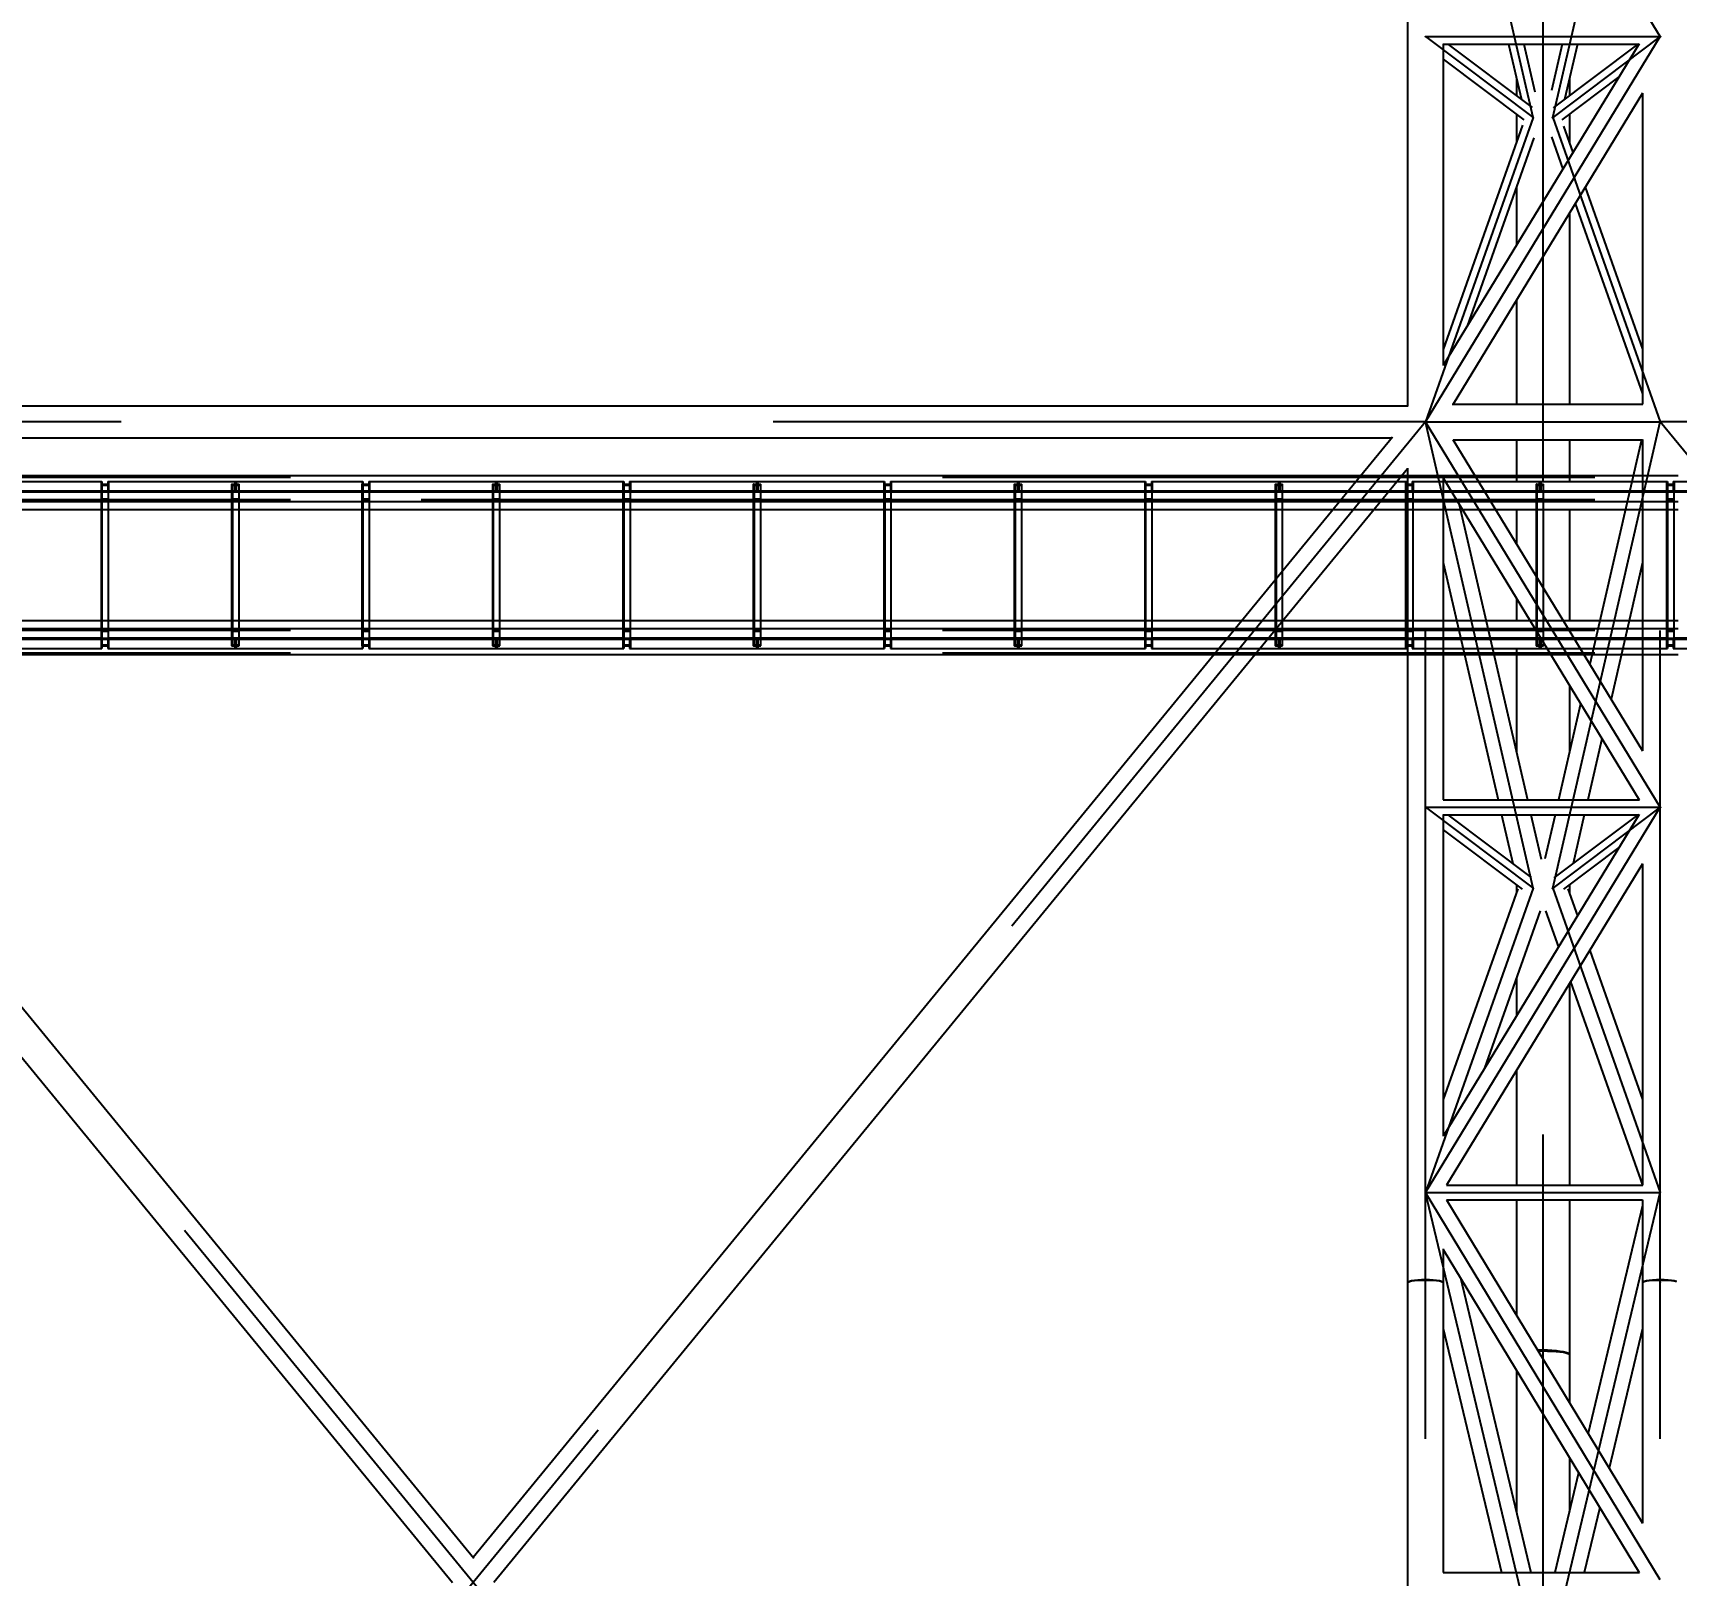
# Model space of a CAD drawing. Header units: millimetres. Extents: x 150209.93 to 150215.05, y 136675.65 to 136679.93.
# Drawn here: x 150212.7159 to 150212.9678, y 136678.958 to 136679.1946 of the extents above; entities that cross this region are included whole.
import ezdxf

# ---------------------------------------------------------------- set-up
doc = ezdxf.new("R2010")
doc.units = ezdxf.units.MM
doc.header["$LTSCALE"] = 0.25
for name, pattern in [('CENTER', [50.8, 31.75, -6.35, 6.35, -6.35]), ('XKITLINE00', [0]), ('XKITLINE02', [4, 2, -2]), ('XKITLINE03', [6, 3, -1, 1, -1])]:
    doc.linetypes.add(name, pattern=pattern)
doc.styles.add('ROMANS', font='romans.shx')
doc.dimstyles.new('MD300', dxfattribs={"dimtxt": 2.5, "dimasz": 2.5, "dimexe": 1, "dimexo": 1, "dimgap": 0.5, "dimtad": 1, "dimdec": 1, "dimlfac": 50, "dimrnd": 0.5, "dimdsep": 46, "dimtxsty": 'ROMANS', "dimcen": 1, "dimclrd": 146, "dimclre": 146, "dimclrt": 30, "dimadec": 1, "dimazin": 2, "dimtfac": 1, "dimtdec": 1, "dimtmove": 0, "dimatfit": 1, "dimfxl": 1, "dimtolj": 1, "dimtzin": 0, "dimlwd": -1, "dimlwe": -1, "dimarcsym": 0})

# ---------------------------------------------------------------- blocks, each defined once
blk = doc.blocks.new('çatıı')
at = {"color": 8, "linetype": 'CENTER'}
for p, q in [((20087.5, 17753.3), (20005, 18110.4)), ((20185, 17815.4), (20005, 18110.4)), ((20102.5, 17753.3), (20185, 18110.4)), ((20005, 16860.1), (20005, 18041.9)), ((20185, 16860.1), (20185, 18041.9)), ((20095, 17973.6), (20095, 16804.9)), ((20005, 17815.4), (20087.5, 17753.3)), ((20005, 17520), (20185, 17815.4)), ((20005, 17815.4), (20185, 17815.4)), ((20185, 17815.4), (20102.5, 17753.3)), ((20087.5, 17753.3), (20005, 17520)), ((20102.5, 17753.3), (20185, 17520)), ((20005, 17520), (18545, 15740.3)), ((20005, 15740.3), (18545, 17520)), ((20005, 17520), (18545, 17520)), ((20087.5, 17162.4), (20005, 17520)), ((20185, 17224.5), (20005, 17520)), ((20005, 17520), (20185, 17520)), ((20102.5, 17162.4), (20185, 17520)), ((21645, 15740.3), (20185, 17520)), ((21645, 17520), (20185, 17520)), ((20005, 17224.5), (20087.5, 17162.4)), ((20005, 16929.1), (20185, 17224.5)), ((20005, 17224.5), (20185, 17224.5)), ((20185, 17224.5), (20102.5, 17162.4)), ((20087.5, 17162.4), (20005, 16929.1)), ((20102.5, 17162.4), (20185, 16929.1)), ((20087.5, 16583.8), (20005, 16929.1)), ((20185, 16632.2), (20005, 16929.1)), ((20005, 16929.1), (20185, 16929.1)), ((20102.5, 16583.8), (20185, 16929.1)), ((20005, 15740.3), (20005, 16860.1)), ((20185, 15740.3), (20185, 16860.1)), ((20095, 16804.9), (20095, 15913.5))]:
    blk.add_line(p, q, dxfattribs=at)
at = {"color": 8, "linetype": 'XKITLINE00'}
for p, q in [((19991.3, 18041.9), (19991.3, 17532.2)), ((20018.6, 17809.9), (20018.6, 17563.3)), ((20168.8, 17809.9), (20018.6, 17563.3)), ((20018.6, 17809.7), (20168.7, 17809.7)), ((20022, 17809.7), (20086.8, 17761)), ((20068.7, 17809.7), (20078.5, 17767.3)), ((20080.3, 17809.7), (20088.7, 17773.2)), ((20109.7, 17809.7), (20101.5, 17774.2)), ((20103, 17760.8), (20168, 17809.7)), ((20121.4, 17809.7), (20111.6, 17767.3)), ((20018.6, 17798), (20080.5, 17751.5)), ((20074.7, 17783.6), (20074.7, 17770.1)), ((20109.7, 17751.6), (20153.4, 17784.5)), ((20115.3, 17783.4), (20115.3, 17770.1)), ((20171.4, 17772.1), (20026.1, 17533.6)), ((20171.3, 17772.1), (20171.3, 17533.6)), ((20074.7, 17755.8), (20074.7, 17734.2)), ((20115.3, 17755.9), (20115.3, 17734.2)), ((20079.4, 17747.5), (20018.6, 17575.6)), ((20088, 17737.9), (20037, 17593.4)), ((20101.7, 17738.6), (20110.4, 17713.9)), ((20110.8, 17746.8), (20118, 17726.5)), ((20074.7, 17700.1), (20074.7, 17655.3)), ((20127.4, 17700), (20171.3, 17575.7)), ((20119.8, 17687.4), (20171.3, 17541.5)), ((20115.3, 17680.1), (20115.3, 17533.6)), ((20074.7, 17613.4), (20074.7, 17533.6)), ((18558.3, 17532.2), (19991.7, 17532.2)), ((20025.5, 17533.6), (20171.6, 17533.6)), ((18570.2, 17508.4), (19275.5, 16648.8)), ((18570.7, 17507.8), (19979.2, 17507.8)), ((19979.7, 17508.4), (19275, 16649.3)), ((20025.9, 17506.6), (20171.4, 17267.9)), ((20026.1, 17506.3), (20171.3, 17506.3)), ((20074.7, 17506.3), (20074.7, 17474.3)), ((20115.3, 17506.3), (20115.3, 17474.3)), ((20170.6, 17506.3), (20130.9, 17334.3)), ((20171.3, 17506.6), (20171.3, 17267.9)), ((18558.6, 17484.1), (19259.2, 16630.1)), ((19991.3, 17484.1), (19290.8, 16630.1)), ((19991.3, 17484.4), (19991.3, 16860.1)), ((20018.6, 17476.7), (20018.6, 17230.2)), ((20018.7, 17476.6), (20168.8, 17230.2)), ((20074.7, 17460.6), (20074.7, 17460.3)), ((20115.3, 17460.6), (20115.3, 17460.3)), ((20030.9, 17456.6), (20083.1, 17230.2)), ((20074.7, 17452.8), (20074.7, 17426.5)), ((20115.3, 17452.8), (20115.3, 17367.8)), ((20018.6, 17412.1), (20060.6, 17230.2)), ((20171.3, 17412.1), (20147.2, 17307.5)), ((20074.7, 17384.6), (20074.7, 17367.8)), ((20074.7, 17360.3), (20074.7, 17360)), ((20115.3, 17360.3), (20115.3, 17360)), ((20074.7, 17346.3), (20074.7, 17266.6)), ((20115.3, 17318), (20115.3, 17266.6)), ((20123.9, 17303.9), (20106.9, 17230.2)), ((20140.2, 17277.1), (20129.4, 17230.2)), ((20018.5, 17230.2), (20169, 17230.2)), ((20018.6, 17219), (20018.6, 16972.4)), ((20018.6, 17218.8), (20168.8, 17218.8)), ((20018.6, 17207.1), (20079.1, 17161.6)), ((20168.8, 17219), (20018.7, 16972.5)), ((20022, 17218.8), (20086.1, 17170.6)), ((20063.2, 17218.8), (20071.9, 17181.3)), ((20085.7, 17218.8), (20093.6, 17184.8)), ((20104.3, 17218.8), (20096.4, 17184.9)), ((20103.6, 17170.4), (20168, 17218.8)), ((20126.7, 17218.8), (20118.1, 17181.3)), ((20111, 17161.7), (20153.4, 17193.6)), ((20171.4, 17181.2), (20021.2, 16934.8)), ((20171.3, 17181.2), (20171.3, 16934.8)), ((20075.8, 17162.1), (20018.6, 17000.5)), ((20074.7, 17164.9), (20074.7, 17159.1)), ((20114.2, 17162.1), (20121.6, 17141.4)), ((20115.3, 17164.9), (20115.3, 17159.1)), ((20093, 17145.1), (20050.3, 17024.4)), ((20097, 17145.1), (20106.9, 17117.2)), ((20130.9, 17114.8), (20171.3, 17000.5)), ((20074.7, 17093.4), (20074.7, 17064.4)), ((20115.3, 17089.2), (20115.3, 16934.8)), ((20116.2, 17090.7), (20171.3, 16934.8)), ((20074.7, 17022.5), (20074.7, 16934.8)), ((20021, 16934.8), (20171.5, 16934.8)), ((20021.1, 16923.5), (20171.3, 16675.7)), ((20021.2, 16923.4), (20171.3, 16923.4)), ((20074.7, 16923.4), (20074.7, 16835.2)), ((20115.3, 16923.4), (20115.3, 16804.9)), ((20171.3, 16919.1), (20129.6, 16744.5)), ((20171.3, 16923.5), (20171.3, 16860.1)), ((20018.6, 16886), (20018.6, 16860.1)), ((20018.6, 16885.5), (20168.8, 16637.9)), ((19991.7, 16860.7), (19991.3, 16860.1)), ((19991.7, 16860.5), (19991.3, 16860.1)), ((19991.3, 16860.1), (19991.3, 15786)), ((19991.7, 16860.7), (19992.7, 16861.2)), ((19991.7, 16860.5), (19992.7, 16860.9)), ((19992.7, 16861.2), (19994.3, 16861.6)), ((19992.7, 16860.9), (19994.3, 16861.3)), ((19993, 16861), (19993.2, 16861.1)), ((19993.2, 16861.1), (19994.8, 16861.6)), ((19994.3, 16861.6), (19996.5, 16862)), ((19994.3, 16861.3), (19996.5, 16861.6)), ((19994.8, 16861.6), (19996.9, 16861.9)), ((19996.5, 16862), (19999.1, 16862.3)), ((19996.5, 16861.6), (19999.1, 16861.8)), ((19996.9, 16861.9), (19999.3, 16862.2)), ((19999.1, 16862.3), (20002, 16862.5)), ((19999.1, 16861.8), (20002, 16861.9)), ((19999.3, 16862.2), (20002.1, 16862.4)), ((20002, 16862.5), (20005, 16862.5)), ((20002, 16861.9), (20005, 16862)), ((20002.1, 16862.4), (20005, 16862.4)), ((20005, 16862.5), (20008, 16862.5)), ((20005, 16862.4), (20007.9, 16862.4)), ((20005, 16862), (20008, 16861.9)), ((20007.9, 16862.4), (20010.7, 16862.2)), ((20008, 16862.5), (20010.9, 16862.3)), ((20008, 16861.9), (20010.9, 16861.8)), ((20010.7, 16862.2), (20013.1, 16861.9)), ((20010.9, 16862.3), (20013.5, 16862)), ((20010.9, 16861.8), (20013.5, 16861.6)), ((20013.1, 16861.9), (20015.2, 16861.6)), ((20013.5, 16862), (20015.7, 16861.6)), ((20013.5, 16861.6), (20015.7, 16861.3)), ((20015.2, 16861.6), (20016.8, 16861.1)), ((20015.7, 16861.6), (20017.3, 16861.2)), ((20015.7, 16861.3), (20017.3, 16860.9)), ((20016.8, 16861.1), (20017, 16861)), ((20017.3, 16861.2), (20018.3, 16860.7)), ((20017.3, 16860.9), (20018.3, 16860.5)), ((20018.3, 16860.7), (20018.6, 16860.1)), ((20018.3, 16860.5), (20018.6, 16860.1)), ((20018.6, 16860.1), (20018.6, 16637.9)), ((20031.9, 16863.7), (20085.8, 16637.9)), ((20171.7, 16860.7), (20171.3, 16860.1)), ((20171.7, 16860.5), (20171.3, 16860.1)), ((20171.3, 16860.1), (20171.3, 16675.7)), ((20171.7, 16860.7), (20172.7, 16861.2)), ((20171.7, 16860.5), (20172.7, 16860.9)), ((20172.7, 16861.2), (20174.3, 16861.6)), ((20172.7, 16860.9), (20174.3, 16861.3)), ((20173, 16861), (20173.2, 16861.1)), ((20173.2, 16861.1), (20174.8, 16861.6)), ((20174.3, 16861.6), (20176.5, 16862)), ((20174.3, 16861.3), (20176.5, 16861.6)), ((20174.8, 16861.6), (20176.9, 16861.9)), ((20176.5, 16862), (20179.1, 16862.3)), ((20176.5, 16861.6), (20179.1, 16861.8)), ((20176.9, 16861.9), (20179.3, 16862.2)), ((20179.1, 16862.3), (20182, 16862.5)), ((20179.1, 16861.8), (20182, 16862)), ((20179.3, 16862.2), (20182.1, 16862.4)), ((20182, 16862.5), (20185, 16862.5)), ((20182, 16862), (20185, 16862)), ((20182.1, 16862.4), (20185, 16862.4)), ((20185, 16862.5), (20188, 16862.5)), ((20185, 16862.4), (20187.9, 16862.4)), ((20185, 16862), (20188, 16862)), ((20187.9, 16862.4), (20190.7, 16862.2)), ((20188, 16862.5), (20190.9, 16862.3)), ((20188, 16862), (20190.9, 16861.8)), ((20190.7, 16862.2), (20193.1, 16861.9)), ((20190.9, 16862.3), (20193.5, 16862)), ((20190.9, 16861.8), (20193.5, 16861.6)), ((20193.1, 16861.9), (20195.2, 16861.6)), ((20193.5, 16862), (20195.7, 16861.6)), ((20193.5, 16861.6), (20195.7, 16861.3)), ((20195.2, 16861.6), (20196.8, 16861.1)), ((20195.7, 16861.6), (20197.3, 16861.2)), ((20195.7, 16861.3), (20197.3, 16860.9)), ((20196.8, 16861.1), (20197, 16861)), ((20018.6, 16824.8), (20063.3, 16637.9)), ((20171.3, 16824.8), (20145.8, 16717.9)), ((20090.9, 16808.4), (20091.5, 16808.4)), ((20091.1, 16808.2), (20091.7, 16808.2)), ((20091.4, 16807.6), (20091.5, 16807.6)), ((20091.5, 16808.4), (20095, 16808.5)), ((20091.5, 16807.6), (20095, 16807.7)), ((20091.7, 16808.2), (20095, 16808.3)), ((20095, 16808.5), (20098.5, 16808.4)), ((20095, 16808.3), (20098.3, 16808.2)), ((20095, 16807.7), (20098.5, 16807.6)), ((20098.3, 16808.2), (20101.5, 16808.1)), ((20098.5, 16808.4), (20101.9, 16808.3)), ((20098.5, 16807.6), (20101.9, 16807.5)), ((20101.5, 16808.1), (20104.6, 16807.8)), ((20101.9, 16808.3), (20105.1, 16808)), ((20101.9, 16807.5), (20105.1, 16807.3)), ((20104.6, 16807.8), (20107.3, 16807.5)), ((20105.1, 16808), (20108, 16807.6)), ((20105.1, 16807.3), (20108, 16807)), ((20107.3, 16807.5), (20109.6, 16807.1)), ((20108, 16807.6), (20110.5, 16807.2)), ((20108, 16807), (20110.5, 16806.7)), ((20109.6, 16807.1), (20111.6, 16806.6)), ((20110.5, 16807.2), (20112.6, 16806.7)), ((20110.5, 16806.7), (20112.6, 16806.3)), ((20111.6, 16806.6), (20112.1, 16806.4)), ((20112.6, 16806.7), (20114.1, 16806.1)), ((20112.6, 16806.3), (20114.1, 16805.8)), ((20114.1, 16806.1), (20115, 16805.5)), ((20114.1, 16805.8), (20115, 16805.4)), ((20115, 16805.5), (20115.3, 16804.9)), ((20115, 16805.4), (20115.3, 16804.9)), ((20115.3, 16804.9), (20115.3, 16768.2)), ((20074.7, 16793), (20074.7, 16684.5)), ((20115.3, 16726.1), (20115.3, 16684.5)), ((20122.4, 16714.3), (20104.1, 16637.9)), ((20138.6, 16687.7), (20126.7, 16637.9)), ((20018.6, 16637.9), (20169, 16637.9))]:
    blk.add_line(p, q, dxfattribs=at)
at = {"color": 116, "linetype": 'XKITLINE02', "true_color": 0x136734}
for p, q in [((17635, 17478.1), (21735, 17478.1)), ((17635, 17477.6), (21735, 17477.6)), ((18892.7, 17474.3), (18990.4, 17474.3)), ((18989.8, 17474.3), (18989.8, 17466.3)), ((18990, 17348.3), (18990, 17472.3)), ((18990, 17472.3), (18995.5, 17472.3)), ((18990, 17472.3), (18995.5, 17472.3)), ((18990, 17460.3), (18990, 17472.3)), ((18990.4, 17474.3), (18990.4, 17467.1)), ((18990.7, 17348.3), (18990.7, 17472.3)), ((18990.7, 17471.2), (18995.5, 17471.6)), ((18994.9, 17474.3), (18994.9, 17467.1)), ((18994.9, 17474.3), (19092.7, 17474.3)), ((18995.5, 17474.3), (18995.5, 17466.3)), ((18995.5, 17348.3), (18995.5, 17472.3)), ((18995.5, 17471.6), (18995.5, 17472.3)), ((19090, 17348.3), (19090, 17472.3)), ((19090, 17472.3), (19095.5, 17472.3)), ((19090, 17472.3), (19095.5, 17472.3)), ((19090, 17460.3), (19090, 17472.3)), ((19090.7, 17348.3), (19090.7, 17472.3)), ((19090.7, 17471.2), (19095.5, 17471.6)), ((19092.2, 17474.3), (19092.2, 17467.1)), ((19092.7, 17474.3), (19190.4, 17474.3)), ((19092.7, 17466.3), (19092.7, 17474.3)), ((19092.7, 17466.3), (19092.7, 17474.3)), ((19093.3, 17474.3), (19093.3, 17467.1)), ((19095.5, 17348.3), (19095.5, 17472.3)), ((19095.5, 17471.6), (19095.5, 17472.3)), ((19189.8, 17474.3), (19189.8, 17466.3)), ((19190, 17348.3), (19190, 17472.3)), ((19190, 17472.3), (19195.5, 17472.3)), ((19190, 17472.3), (19195.5, 17472.3)), ((19190, 17460.3), (19190, 17472.3)), ((19190.4, 17474.3), (19190.4, 17467.1)), ((19190.7, 17348.3), (19190.7, 17472.3)), ((19190.7, 17471.2), (19195.5, 17471.6)), ((19194.9, 17474.3), (19194.9, 17467.1)), ((19194.9, 17474.3), (19292.7, 17474.3)), ((19195.5, 17474.3), (19195.5, 17466.3)), ((19195.5, 17348.3), (19195.5, 17472.3)), ((19195.5, 17471.6), (19195.5, 17472.3)), ((19290, 17472.3), (19295.5, 17472.3)), ((19290, 17460.3), (19290, 17472.3)), ((19290, 17348.3), (19290, 17472.3)), ((19290, 17472.3), (19295.5, 17472.3)), ((19290.7, 17348.3), (19290.7, 17472.3)), ((19290.7, 17471.2), (19295.5, 17471.6)), ((19292.2, 17474.3), (19292.2, 17467.1)), ((19292.7, 17466.3), (19292.7, 17474.3)), ((19292.7, 17474.3), (19390.4, 17474.3)), ((19292.7, 17466.3), (19292.7, 17474.3)), ((19293.3, 17474.3), (19293.3, 17467.1)), ((19295.5, 17471.6), (19295.5, 17472.3)), ((19295.5, 17348.3), (19295.5, 17472.3)), ((19389.8, 17474.3), (19389.8, 17466.3)), ((19390, 17472.3), (19395.5, 17472.3)), ((19390, 17460.3), (19390, 17472.3)), ((19390, 17348.3), (19390, 17472.3)), ((19390, 17472.3), (19395.5, 17472.3)), ((19390.4, 17474.3), (19390.4, 17467.1)), ((19390.7, 17348.3), (19390.7, 17472.3)), ((19390.7, 17471.2), (19395.5, 17471.6)), ((19394.9, 17474.3), (19394.9, 17467.1)), ((19394.9, 17474.3), (19492.7, 17474.3)), ((19395.5, 17474.3), (19395.5, 17466.3)), ((19395.5, 17471.6), (19395.5, 17472.3)), ((19395.5, 17348.3), (19395.5, 17472.3)), ((19490, 17348.3), (19490, 17472.3)), ((19490, 17472.3), (19495.5, 17472.3)), ((19490, 17472.3), (19495.5, 17472.3)), ((19490, 17460.3), (19490, 17472.3)), ((19490.7, 17348.3), (19490.7, 17472.3)), ((19490.7, 17471.2), (19495.5, 17471.6)), ((19492.2, 17474.3), (19492.2, 17467.1)), ((19492.7, 17466.3), (19492.7, 17474.3)), ((19492.7, 17474.3), (19590.4, 17474.3)), ((19492.7, 17466.3), (19492.7, 17474.3)), ((19493.3, 17474.3), (19493.3, 17467.1)), ((19495.5, 17348.3), (19495.5, 17472.3)), ((19495.5, 17471.6), (19495.5, 17472.3)), ((19589.8, 17474.3), (19589.8, 17466.3)), ((19590, 17348.3), (19590, 17472.3)), ((19590, 17472.3), (19595.5, 17472.3)), ((19590, 17472.3), (19595.5, 17472.3)), ((19590, 17460.3), (19590, 17472.3)), ((19590.4, 17474.3), (19590.4, 17467.1)), ((19590.7, 17348.3), (19590.7, 17472.3)), ((19590.7, 17471.2), (19595.5, 17471.6)), ((19594.9, 17474.3), (19594.9, 17467.1)), ((19594.9, 17474.3), (19692.7, 17474.3)), ((19595.5, 17474.3), (19595.5, 17466.3)), ((19595.5, 17348.3), (19595.5, 17472.3)), ((19595.5, 17471.6), (19595.5, 17472.3)), ((19690, 17348.3), (19690, 17472.3)), ((19690, 17472.3), (19695.5, 17472.3)), ((19690, 17472.3), (19695.5, 17472.3)), ((19690, 17460.3), (19690, 17472.3)), ((19690.7, 17348.3), (19690.7, 17472.3)), ((19690.7, 17471.2), (19695.5, 17471.6)), ((19692.2, 17474.3), (19692.2, 17467.1)), ((19692.7, 17466.3), (19692.7, 17474.3)), ((19692.7, 17474.3), (19790.4, 17474.3)), ((19692.7, 17466.3), (19692.7, 17474.3)), ((19693.3, 17474.3), (19693.3, 17467.1)), ((19695.5, 17348.3), (19695.5, 17472.3)), ((19695.5, 17471.6), (19695.5, 17472.3)), ((19789.8, 17474.3), (19789.8, 17466.3)), ((19790, 17348.3), (19790, 17472.3)), ((19790, 17472.3), (19795.5, 17472.3)), ((19790, 17472.3), (19795.5, 17472.3)), ((19790, 17460.3), (19790, 17472.3)), ((19790.4, 17474.3), (19790.4, 17467.1)), ((19790.7, 17348.3), (19790.7, 17472.3)), ((19790.7, 17471.2), (19795.5, 17471.6)), ((19794.9, 17474.3), (19794.9, 17467.1)), ((19794.9, 17474.3), (19892.7, 17474.3)), ((19795.5, 17474.3), (19795.5, 17466.3)), ((19795.5, 17348.3), (19795.5, 17472.3)), ((19795.5, 17471.6), (19795.5, 17472.3)), ((19890, 17348.3), (19890, 17472.3)), ((19890, 17472.3), (19895.5, 17472.3)), ((19890, 17472.3), (19895.5, 17472.3)), ((19890, 17460.3), (19890, 17472.3)), ((19890.7, 17348.3), (19890.7, 17472.3)), ((19890.7, 17471.2), (19895.5, 17471.6)), ((19892.2, 17474.3), (19892.2, 17467.1)), ((19892.7, 17466.3), (19892.7, 17474.3)), ((19892.7, 17474.3), (19955.7, 17474.3)), ((19892.7, 17466.3), (19892.7, 17474.3)), ((19893.3, 17474.3), (19893.3, 17467.1)), ((19895.5, 17348.3), (19895.5, 17472.3)), ((19895.5, 17471.6), (19895.5, 17472.3)), ((19953.7, 17474.3), (19990.4, 17474.3)), ((19955.6, 17479), (19987.1, 17479)), ((19989.8, 17474.3), (19989.8, 17466.3)), ((19990, 17348.3), (19990, 17472.3)), ((19990, 17472.3), (19995.5, 17472.3)), ((19990, 17472.3), (19995.5, 17472.3)), ((19990, 17460.3), (19990, 17472.3)), ((19990.4, 17474.3), (19990.4, 17467.1)), ((19990.7, 17348.3), (19990.7, 17472.3)), ((19990.7, 17471.2), (19995.5, 17471.6)), ((19991.3, 17479), (20042.8, 17479)), ((19994.9, 17474.3), (19994.9, 17467.1)), ((19994.9, 17474.3), (20092.7, 17474.3)), ((19995.5, 17474.3), (19995.5, 17466.3)), ((19995.5, 17348.3), (19995.5, 17472.3)), ((19995.5, 17471.6), (19995.5, 17472.3)), ((20090, 17348.3), (20090, 17472.3)), ((20090, 17472.3), (20095.5, 17472.3)), ((20090, 17472.3), (20095.5, 17472.3)), ((20090, 17460.3), (20090, 17472.3)), ((20090.7, 17348.3), (20090.7, 17472.3)), ((20090.7, 17471.2), (20095.5, 17471.6)), ((20092.2, 17474.3), (20092.2, 17467.1)), ((20092.7, 17466.3), (20092.7, 17474.3)), ((20092.7, 17474.3), (20190.4, 17474.3)), ((20092.7, 17466.3), (20092.7, 17474.3)), ((20093.3, 17474.3), (20093.3, 17467.1)), ((20095.5, 17348.3), (20095.5, 17472.3)), ((20095.5, 17471.6), (20095.5, 17472.3)), ((20164.3, 17479), (20198.6, 17479)), ((20189.8, 17474.3), (20189.8, 17466.3)), ((20190, 17348.3), (20190, 17472.3)), ((20190, 17472.3), (20195.5, 17472.3)), ((20190, 17472.3), (20195.5, 17472.3)), ((20190, 17460.3), (20190, 17472.3)), ((20190.4, 17474.3), (20190.4, 17467.1)), ((20190.7, 17348.3), (20190.7, 17472.3)), ((20190.7, 17471.2), (20195.5, 17471.6)), ((20194.9, 17474.3), (20194.9, 17467.1)), ((20194.9, 17474.3), (20292.7, 17474.3)), ((20195.5, 17474.3), (20195.5, 17466.3)), ((20195.5, 17348.3), (20195.5, 17472.3)), ((20195.5, 17471.6), (20195.5, 17472.3)), ((17635, 17460.4), (21735, 17460.4)), ((17635, 17460.3), (21735, 17460.3)), ((17635, 17459.8), (21735, 17459.8)), ((17635, 17459.4), (21735, 17459.4)), ((17635, 17459), (21695, 17459)), ((18892.7, 17466.3), (18995.6, 17466.3)), ((18893.3, 17467.1), (18995.6, 17467.1)), ((18989.7, 17467.1), (18989.7, 17466.3)), ((18989.7, 17467.1), (19092.2, 17467.1)), ((18989.7, 17466.3), (19092.7, 17466.3)), ((18990, 17460.3), (18995.5, 17460.3)), ((18990.7, 17461.3), (18990.7, 17471.2)), ((18990.7, 17461.3), (18995.5, 17461)), ((18995.5, 17460.3), (18995.5, 17461)), ((18995.6, 17467.1), (18995.6, 17466.3)), ((19086.9, 17467.1), (19086.9, 17466.3)), ((19090, 17466.3), (19092.7, 17466.3)), ((19090, 17460.3), (19095.5, 17460.3)), ((19090.7, 17461.3), (19090.7, 17471.2)), ((19090.7, 17461.3), (19095.5, 17461)), ((19092.7, 17466.3), (19195.6, 17466.3)), ((19093.3, 17467.1), (19195.6, 17467.1)), ((19095.5, 17460.3), (19095.5, 17461)), ((19098.6, 17467.1), (19098.6, 17466.3)), ((19189.7, 17467.1), (19189.7, 17466.3)), ((19189.7, 17467.1), (19292.2, 17467.1)), ((19189.7, 17466.3), (19292.7, 17466.3)), ((19190, 17460.3), (19195.5, 17460.3)), ((19190.7, 17461.3), (19190.7, 17471.2)), ((19190.7, 17461.3), (19195.5, 17461)), ((19195.5, 17460.3), (19195.5, 17461)), ((19195.6, 17467.1), (19195.6, 17466.3)), ((19286.9, 17467.1), (19286.9, 17466.3)), ((19290, 17466.3), (19292.7, 17466.3)), ((19290, 17460.3), (19295.5, 17460.3)), ((19290.7, 17461.3), (19290.7, 17471.2)), ((19290.7, 17461.3), (19295.5, 17461)), ((19292.7, 17466.3), (19395.6, 17466.3)), ((19293.3, 17467.1), (19395.6, 17467.1)), ((19295.5, 17460.3), (19295.5, 17461)), ((19298.6, 17467.1), (19298.6, 17466.3)), ((19389.7, 17467.1), (19389.7, 17466.3)), ((19389.7, 17467.1), (19492.2, 17467.1)), ((19389.7, 17466.3), (19492.7, 17466.3)), ((19390, 17460.3), (19395.5, 17460.3)), ((19390.7, 17461.3), (19390.7, 17471.2)), ((19390.7, 17461.3), (19395.5, 17461)), ((19395.5, 17460.3), (19395.5, 17461)), ((19395.6, 17467.1), (19395.6, 17466.3)), ((19486.9, 17467.1), (19486.9, 17466.3)), ((19490, 17466.3), (19492.7, 17466.3)), ((19490, 17460.3), (19495.5, 17460.3)), ((19490.7, 17461.3), (19490.7, 17471.2)), ((19490.7, 17461.3), (19495.5, 17461)), ((19492.7, 17466.3), (19595.6, 17466.3)), ((19493.3, 17467.1), (19595.6, 17467.1)), ((19495.5, 17460.3), (19495.5, 17461)), ((19498.6, 17467.1), (19498.6, 17466.3)), ((19589.7, 17467.1), (19589.7, 17466.3)), ((19589.7, 17467.1), (19692.2, 17467.1)), ((19589.7, 17466.3), (19692.7, 17466.3)), ((19590, 17460.3), (19595.5, 17460.3)), ((19590.7, 17461.3), (19590.7, 17471.2)), ((19590.7, 17461.3), (19595.5, 17461)), ((19595.5, 17460.3), (19595.5, 17461)), ((19595.6, 17467.1), (19595.6, 17466.3)), ((19686.9, 17467.1), (19686.9, 17466.3)), ((19690, 17466.3), (19692.7, 17466.3)), ((19690, 17460.3), (19695.5, 17460.3)), ((19690.7, 17461.3), (19690.7, 17471.2)), ((19690.7, 17461.3), (19695.5, 17461)), ((19692.7, 17466.3), (19795.6, 17466.3)), ((19693.3, 17467.1), (19795.6, 17467.1)), ((19695.5, 17460.3), (19695.5, 17461)), ((19698.6, 17467.1), (19698.6, 17466.3)), ((19789.7, 17467.1), (19789.7, 17466.3)), ((19789.7, 17467.1), (19892.2, 17467.1)), ((19789.7, 17466.3), (19892.7, 17466.3)), ((19790, 17460.3), (19795.5, 17460.3)), ((19790.7, 17461.3), (19790.7, 17471.2)), ((19790.7, 17461.3), (19795.5, 17461)), ((19795.5, 17460.3), (19795.5, 17461)), ((19795.6, 17467.1), (19795.6, 17466.3)), ((19886.9, 17467.1), (19886.9, 17466.3)), ((19890, 17466.3), (19892.7, 17466.3)), ((19890, 17460.3), (19895.5, 17460.3)), ((19890.7, 17461.3), (19890.7, 17471.2)), ((19890.7, 17461.3), (19895.5, 17461)), ((19892.7, 17466.3), (19995.6, 17466.3)), ((19893.3, 17467.1), (19995.6, 17467.1)), ((19895.5, 17460.3), (19895.5, 17461)), ((19898.6, 17467.1), (19898.6, 17466.3)), ((19939.2, 17459), (19970.7, 17459)), ((19945.2, 17466.3), (19989.8, 17466.3)), ((19989.7, 17467.1), (19989.7, 17466.3)), ((19989.7, 17467.1), (20092.2, 17467.1)), ((19989.7, 17466.3), (20092.7, 17466.3)), ((19990, 17460.3), (19995.5, 17460.3)), ((19990.7, 17461.3), (19990.7, 17471.2)), ((19990.7, 17461.3), (19995.5, 17461)), ((19991.3, 17459), (20054.9, 17459)), ((19995.5, 17460.3), (19995.5, 17461)), ((19995.6, 17467.1), (19995.6, 17466.3)), ((20018.3, 17466.3), (20092.7, 17466.3)), ((20086.9, 17467.1), (20086.9, 17466.3)), ((20090, 17460.3), (20095.5, 17460.3)), ((20090.7, 17461.3), (20090.7, 17471.2)), ((20090.7, 17461.3), (20095.5, 17461)), ((20092.7, 17466.3), (20195.6, 17466.3)), ((20093.3, 17467.1), (20195.6, 17467.1)), ((20095.5, 17460.3), (20095.5, 17461)), ((20098.6, 17467.1), (20098.6, 17466.3)), ((20159.7, 17459), (20198.6, 17459)), ((20161.4, 17466.3), (20189.8, 17466.3)), ((20189.7, 17467.1), (20189.7, 17466.3)), ((20189.7, 17467.1), (20292.2, 17467.1)), ((20189.7, 17466.3), (20292.7, 17466.3)), ((20190, 17460.3), (20195.5, 17460.3)), ((20190.7, 17461.3), (20190.7, 17471.2)), ((20190.7, 17461.3), (20195.5, 17461)), ((20195.5, 17460.3), (20195.5, 17461)), ((20195.6, 17467.1), (20195.6, 17466.3)), ((19934.1, 17452.8), (19965.6, 17452.8)), ((19991.3, 17452.8), (20031.7, 17452.8)), ((20033.2, 17452.8), (20058.7, 17452.8)), ((20158.3, 17452.8), (20198.6, 17452.8)), ((19890, 17348.3), (19890, 17399)), ((19895.5, 17348.3), (19895.5, 17405.7)), ((20090, 17348.3), (20090, 17401.4)), ((20095.5, 17348.3), (20095.5, 17392.4)), ((17635, 17361.1), (21735, 17361.1)), ((17635, 17360.7), (21735, 17360.7)), ((17635, 17360.3), (21735, 17360.3)), ((17635, 17360.2), (21735, 17360.2)), ((18990, 17348.3), (18990, 17367.8)), ((18990, 17360.3), (18995.5, 17360.3)), ((18990, 17348.3), (18990, 17360.3)), ((18990.7, 17359.2), (18995.5, 17359.6)), ((18990.7, 17349.3), (18990.7, 17359.2)), ((18995.5, 17348.3), (18995.5, 17367.8)), ((18995.5, 17359.6), (18995.5, 17360.3)), ((19090, 17348.3), (19090, 17367.8)), ((19090, 17360.3), (19095.5, 17360.3)), ((19090, 17348.3), (19090, 17360.3)), ((19090.7, 17359.2), (19095.5, 17359.6)), ((19090.7, 17349.3), (19090.7, 17359.2)), ((19095.5, 17348.3), (19095.5, 17367.8)), ((19095.5, 17359.6), (19095.5, 17360.3)), ((19190, 17348.3), (19190, 17367.8)), ((19190, 17360.3), (19195.5, 17360.3)), ((19190, 17348.3), (19190, 17360.3)), ((19190.7, 17359.2), (19195.5, 17359.6)), ((19190.7, 17349.3), (19190.7, 17359.2)), ((19195.5, 17348.3), (19195.5, 17367.8)), ((19195.5, 17359.6), (19195.5, 17360.3)), ((19290, 17348.3), (19290, 17367.8)), ((19290, 17360.3), (19295.5, 17360.3)), ((19290, 17348.3), (19290, 17360.3)), ((19290.7, 17359.2), (19295.5, 17359.6)), ((19290.7, 17349.3), (19290.7, 17359.2)), ((19295.5, 17348.3), (19295.5, 17367.8)), ((19295.5, 17359.6), (19295.5, 17360.3)), ((19390, 17348.3), (19390, 17367.8)), ((19390, 17360.3), (19395.5, 17360.3)), ((19390, 17348.3), (19390, 17360.3)), ((19390.7, 17359.2), (19395.5, 17359.6)), ((19390.7, 17349.3), (19390.7, 17359.2)), ((19395.5, 17348.3), (19395.5, 17367.8)), ((19395.5, 17359.6), (19395.5, 17360.3)), ((19490, 17348.3), (19490, 17367.8)), ((19490, 17360.3), (19495.5, 17360.3)), ((19490, 17348.3), (19490, 17360.3)), ((19490.7, 17359.2), (19495.5, 17359.6)), ((19490.7, 17349.3), (19490.7, 17359.2)), ((19495.5, 17348.3), (19495.5, 17367.8)), ((19495.5, 17359.6), (19495.5, 17360.3)), ((19590, 17348.3), (19590, 17367.8)), ((19590, 17360.3), (19595.5, 17360.3)), ((19590, 17348.3), (19590, 17360.3)), ((19590.7, 17359.2), (19595.5, 17359.6)), ((19590.7, 17349.3), (19590.7, 17359.2)), ((19595.5, 17348.3), (19595.5, 17367.8)), ((19595.5, 17359.6), (19595.5, 17360.3)), ((19690, 17348.3), (19690, 17367.8)), ((19690, 17360.3), (19695.5, 17360.3)), ((19690, 17348.3), (19690, 17360.3)), ((19690.7, 17359.2), (19695.5, 17359.6)), ((19690.7, 17349.3), (19690.7, 17359.2)), ((19695.5, 17348.3), (19695.5, 17367.8)), ((19695.5, 17359.6), (19695.5, 17360.3)), ((19790, 17348.3), (19790, 17367.8)), ((19790, 17360.3), (19795.5, 17360.3)), ((19790, 17348.3), (19790, 17360.3)), ((19790.7, 17359.2), (19795.5, 17359.6)), ((19790.7, 17349.3), (19790.7, 17359.2)), ((19795.5, 17348.3), (19795.5, 17367.8)), ((19795.5, 17359.6), (19795.5, 17360.3)), ((19859.3, 17361.6), (19890.8, 17361.6)), ((19864.4, 17367.8), (19895.9, 17367.8)), ((19890, 17360.3), (19895.5, 17360.3)), ((19890, 17348.3), (19890, 17360.3)), ((19890.7, 17359.2), (19895.5, 17359.6)), ((19890.7, 17349.3), (19890.7, 17359.2)), ((19895.5, 17359.6), (19895.5, 17360.3)), ((19990, 17348.3), (19990, 17367.8)), ((19990, 17360.3), (19995.5, 17360.3)), ((19990, 17348.3), (19990, 17360.3)), ((19990.7, 17359.2), (19995.5, 17359.6)), ((19990.7, 17349.3), (19990.7, 17359.2)), ((19991.3, 17367.8), (20018.6, 17367.8)), ((19991.3, 17361.6), (20018.6, 17361.6)), ((19995.5, 17359.6), (19995.5, 17360.3)), ((20028.9, 17367.8), (20051.4, 17367.8)), ((20030.3, 17361.6), (20052.8, 17361.6)), ((20085, 17367.8), (20110.5, 17367.8)), ((20088.7, 17361.6), (20114.3, 17361.6)), ((20090, 17360.3), (20095.5, 17360.3)), ((20090, 17348.3), (20090, 17360.3)), ((20090.7, 17359.2), (20095.5, 17359.6)), ((20090.7, 17349.3), (20090.7, 17359.2)), ((20095.5, 17359.6), (20095.5, 17360.3)), ((20137.2, 17361.6), (20159.7, 17361.6)), ((20138.6, 17367.8), (20161.1, 17367.8)), ((20171.3, 17367.8), (20198.6, 17367.8)), ((20171.3, 17361.6), (20198.6, 17361.6)), ((20190, 17360.3), (20195.5, 17360.3)), ((20190, 17348.3), (20190, 17360.3)), ((20190.7, 17359.2), (20195.5, 17359.6)), ((20190.7, 17349.3), (20190.7, 17359.2)), ((20195.5, 17359.6), (20195.5, 17360.3)), ((18892.7, 17354.3), (18995.6, 17354.3)), ((18892.7, 17346.3), (18990.4, 17346.3)), ((18893.3, 17353.5), (18995.6, 17353.5)), ((18989.7, 17354.3), (19092.7, 17354.3)), ((18989.7, 17354.3), (18989.7, 17353.5)), ((18989.7, 17353.5), (19092.2, 17353.5)), ((18989.8, 17354.3), (18989.8, 17346.3)), ((18990, 17348.3), (18995.5, 17348.3)), ((18990, 17348.3), (18995.5, 17348.3)), ((18990.4, 17353.5), (18990.4, 17346.3)), ((18990.7, 17349.3), (18995.5, 17349)), ((18994.9, 17353.5), (18994.9, 17346.3)), ((18994.9, 17346.3), (19092.7, 17346.3)), ((18995.5, 17354.3), (18995.5, 17346.3)), ((18995.5, 17348.3), (18995.5, 17349)), ((18995.6, 17354.3), (18995.6, 17353.5)), ((19086.9, 17354.3), (19086.9, 17353.5)), ((19090, 17348.3), (19095.5, 17348.3)), ((19090, 17348.3), (19095.5, 17348.3)), ((19090.7, 17349.3), (19095.5, 17349)), ((19092.2, 17353.5), (19092.2, 17346.3)), ((19092.7, 17354.3), (19195.6, 17354.3)), ((19092.7, 17346.3), (19092.7, 17354.3)), ((19092.7, 17346.3), (19092.7, 17354.3)), ((19092.7, 17346.3), (19190.4, 17346.3)), ((19093.3, 17353.5), (19195.6, 17353.5)), ((19093.3, 17353.5), (19093.3, 17346.3)), ((19095.5, 17348.3), (19095.5, 17349)), ((19098.6, 17354.3), (19098.6, 17353.5)), ((19189.7, 17354.3), (19292.7, 17354.3)), ((19189.7, 17354.3), (19189.7, 17353.5)), ((19189.7, 17353.5), (19292.2, 17353.5)), ((19189.8, 17354.3), (19189.8, 17346.3)), ((19190, 17348.3), (19195.5, 17348.3)), ((19190, 17348.3), (19195.5, 17348.3)), ((19190.4, 17353.5), (19190.4, 17346.3)), ((19190.7, 17349.3), (19195.5, 17349)), ((19194.9, 17353.5), (19194.9, 17346.3)), ((19194.9, 17346.3), (19292.7, 17346.3)), ((19195.5, 17354.3), (19195.5, 17346.3)), ((19195.5, 17348.3), (19195.5, 17349)), ((19195.6, 17354.3), (19195.6, 17353.5)), ((19286.9, 17354.3), (19286.9, 17353.5)), ((19290, 17348.3), (19295.5, 17348.3)), ((19290, 17348.3), (19295.5, 17348.3)), ((19290.7, 17349.3), (19295.5, 17349)), ((19292.2, 17353.5), (19292.2, 17346.3)), ((19292.7, 17346.3), (19292.7, 17354.3)), ((19292.7, 17354.3), (19395.6, 17354.3)), ((19292.7, 17346.3), (19292.7, 17354.3)), ((19292.7, 17346.3), (19390.4, 17346.3)), ((19293.3, 17353.5), (19395.6, 17353.5)), ((19293.3, 17353.5), (19293.3, 17346.3)), ((19295.5, 17348.3), (19295.5, 17349)), ((19298.6, 17354.3), (19298.6, 17353.5)), ((19389.7, 17354.3), (19492.7, 17354.3)), ((19389.7, 17354.3), (19389.7, 17353.5)), ((19389.7, 17353.5), (19492.2, 17353.5)), ((19389.8, 17354.3), (19389.8, 17346.3)), ((19390, 17348.3), (19395.5, 17348.3)), ((19390, 17348.3), (19395.5, 17348.3)), ((19390.4, 17353.5), (19390.4, 17346.3)), ((19390.7, 17349.3), (19395.5, 17349)), ((19394.9, 17353.5), (19394.9, 17346.3)), ((19394.9, 17346.3), (19492.7, 17346.3)), ((19395.5, 17354.3), (19395.5, 17346.3)), ((19395.5, 17348.3), (19395.5, 17349)), ((19395.6, 17354.3), (19395.6, 17353.5)), ((19486.9, 17354.3), (19486.9, 17353.5)), ((19490, 17348.3), (19495.5, 17348.3)), ((19490, 17348.3), (19495.5, 17348.3)), ((19490.7, 17349.3), (19495.5, 17349)), ((19492.2, 17353.5), (19492.2, 17346.3)), ((19492.7, 17346.3), (19492.7, 17354.3)), ((19492.7, 17354.3), (19595.6, 17354.3)), ((19492.7, 17346.3), (19492.7, 17354.3)), ((19492.7, 17346.3), (19590.4, 17346.3)), ((19493.3, 17353.5), (19595.6, 17353.5)), ((19493.3, 17353.5), (19493.3, 17346.3)), ((19495.5, 17348.3), (19495.5, 17349)), ((19498.6, 17354.3), (19498.6, 17353.5)), ((19589.7, 17354.3), (19692.7, 17354.3)), ((19589.7, 17354.3), (19589.7, 17353.5)), ((19589.7, 17353.5), (19692.2, 17353.5)), ((19589.8, 17354.3), (19589.8, 17346.3)), ((19590, 17348.3), (19595.5, 17348.3)), ((19590, 17348.3), (19595.5, 17348.3)), ((19590.4, 17353.5), (19590.4, 17346.3)), ((19590.7, 17349.3), (19595.5, 17349)), ((19594.9, 17353.5), (19594.9, 17346.3)), ((19594.9, 17346.3), (19692.7, 17346.3)), ((19595.5, 17354.3), (19595.5, 17346.3)), ((19595.5, 17348.3), (19595.5, 17349)), ((19595.6, 17354.3), (19595.6, 17353.5)), ((19686.9, 17354.3), (19686.9, 17353.5)), ((19690, 17348.3), (19695.5, 17348.3)), ((19690, 17348.3), (19695.5, 17348.3)), ((19690.7, 17349.3), (19695.5, 17349)), ((19692.2, 17353.5), (19692.2, 17346.3)), ((19692.7, 17346.3), (19692.7, 17354.3)), ((19692.7, 17354.3), (19795.6, 17354.3)), ((19692.7, 17346.3), (19692.7, 17354.3)), ((19692.7, 17346.3), (19790.4, 17346.3)), ((19693.3, 17353.5), (19795.6, 17353.5)), ((19693.3, 17353.5), (19693.3, 17346.3)), ((19695.5, 17348.3), (19695.5, 17349)), ((19698.6, 17354.3), (19698.6, 17353.5)), ((19789.7, 17354.3), (19892.7, 17354.3)), ((19789.7, 17354.3), (19789.7, 17353.5)), ((19789.7, 17353.5), (19892.2, 17353.5)), ((19789.8, 17354.3), (19789.8, 17346.3)), ((19790, 17348.3), (19795.5, 17348.3)), ((19790, 17348.3), (19795.5, 17348.3)), ((19790.4, 17353.5), (19790.4, 17346.3)), ((19790.7, 17349.3), (19795.5, 17349)), ((19794.9, 17353.5), (19794.9, 17346.3)), ((19794.9, 17346.3), (19892.7, 17346.3)), ((19795.5, 17354.3), (19795.5, 17346.3)), ((19795.5, 17348.3), (19795.5, 17349)), ((19795.6, 17354.3), (19795.6, 17353.5)), ((19886.9, 17354.3), (19886.9, 17353.5)), ((19890, 17348.3), (19895.5, 17348.3)), ((19890, 17348.3), (19895.5, 17348.3)), ((19890.7, 17349.3), (19895.5, 17349)), ((19892.2, 17353.5), (19892.2, 17346.3)), ((19892.7, 17346.3), (19892.7, 17354.3)), ((19892.7, 17354.3), (19995.6, 17354.3)), ((19892.7, 17346.3), (19892.7, 17354.3)), ((19892.7, 17346.3), (19990.4, 17346.3)), ((19893.3, 17353.5), (19995.6, 17353.5)), ((19893.3, 17353.5), (19893.3, 17346.3)), ((19895.5, 17348.3), (19895.5, 17349)), ((19898.6, 17354.3), (19898.6, 17353.5)), ((19989.7, 17354.3), (20092.7, 17354.3)), ((19989.7, 17354.3), (19989.7, 17353.5)), ((19989.7, 17353.5), (20092.2, 17353.5)), ((19989.8, 17354.3), (19989.8, 17346.3)), ((19990, 17348.3), (19995.5, 17348.3)), ((19990, 17348.3), (19995.5, 17348.3)), ((19990.4, 17353.5), (19990.4, 17346.3)), ((19990.7, 17349.3), (19995.5, 17349)), ((19994.9, 17353.5), (19994.9, 17346.3)), ((19994.9, 17346.3), (20092.7, 17346.3)), ((19995.5, 17354.3), (19995.5, 17346.3)), ((19995.5, 17348.3), (19995.5, 17349)), ((19995.6, 17354.3), (19995.6, 17353.5)), ((20086.9, 17354.3), (20086.9, 17353.5)), ((20090, 17348.3), (20095.5, 17348.3)), ((20090, 17348.3), (20095.5, 17348.3)), ((20090.7, 17349.3), (20095.5, 17349)), ((20092.2, 17353.5), (20092.2, 17346.3)), ((20092.7, 17346.3), (20092.7, 17354.3)), ((20092.7, 17354.3), (20195.6, 17354.3)), ((20092.7, 17346.3), (20092.7, 17354.3)), ((20092.7, 17346.3), (20190.4, 17346.3)), ((20093.3, 17353.5), (20195.6, 17353.5)), ((20093.3, 17353.5), (20093.3, 17346.3)), ((20095.5, 17348.3), (20095.5, 17349)), ((20098.6, 17354.3), (20098.6, 17353.5)), ((20189.7, 17354.3), (20292.7, 17354.3)), ((20189.7, 17354.3), (20189.7, 17353.5)), ((20189.7, 17353.5), (20292.2, 17353.5)), ((20189.8, 17354.3), (20189.8, 17346.3)), ((20190, 17348.3), (20195.5, 17348.3)), ((20190, 17348.3), (20195.5, 17348.3)), ((20190.4, 17353.5), (20190.4, 17346.3)), ((20190.7, 17349.3), (20195.5, 17349)), ((20194.9, 17353.5), (20194.9, 17346.3)), ((20194.9, 17346.3), (20292.7, 17346.3)), ((20195.5, 17354.3), (20195.5, 17346.3)), ((20195.5, 17348.3), (20195.5, 17349)), ((20195.6, 17354.3), (20195.6, 17353.5)), ((17635, 17343), (21735, 17343)), ((17635, 17342.4), (21735, 17342.4)), ((17635, 17341.6), (21697.1, 17341.6)), ((19842.9, 17341.6), (19874.4, 17341.6)), ((19991.3, 17341.6), (20018.6, 17341.6)), ((20034.9, 17341.6), (20057.4, 17341.6)), ((20100.9, 17341.6), (20126.4, 17341.6)), ((20132.6, 17341.6), (20155.1, 17341.6)), ((20171.3, 17341.6), (20198.6, 17341.6))]:
    blk.add_line(p, q, dxfattribs=at)
at = {"color": 7, "linetype": 'XKITLINE00'}
for p, q in [((18594.4, 17479), (19955.6, 17479)), ((19987.1, 17479), (19991.3, 17479)), ((20042.8, 17479), (20164.3, 17479)), ((18610.8, 17459), (19939.2, 17459)), ((19970.7, 17459), (19991.3, 17459)), ((20054.9, 17459), (20159.7, 17459)), ((18615.9, 17452.8), (19934.1, 17452.8)), ((18990, 17367.8), (18990, 17452.8)), ((18995.5, 17367.8), (18995.5, 17452.8)), ((19090, 17367.8), (19090, 17452.8)), ((19095.5, 17367.8), (19095.5, 17452.8)), ((19190, 17367.8), (19190, 17452.8)), ((19195.5, 17367.8), (19195.5, 17452.8)), ((19290, 17367.8), (19290, 17452.8)), ((19295.5, 17367.8), (19295.5, 17452.8)), ((19390, 17367.8), (19390, 17452.8)), ((19395.5, 17367.8), (19395.5, 17452.8)), ((19490, 17367.8), (19490, 17452.8)), ((19495.5, 17367.8), (19495.5, 17452.8)), ((19590, 17367.8), (19590, 17452.8)), ((19595.5, 17367.8), (19595.5, 17452.8)), ((19690, 17367.8), (19690, 17452.8)), ((19695.5, 17367.8), (19695.5, 17452.8)), ((19790, 17367.8), (19790, 17452.8)), ((19795.5, 17367.8), (19795.5, 17452.8)), ((19890, 17399), (19890, 17452.8)), ((19895.5, 17405.7), (19895.5, 17452.8)), ((19965.6, 17452.8), (19991.3, 17452.8)), ((19990, 17367.8), (19990, 17452.8)), ((20031.7, 17452.8), (20033.2, 17452.8)), ((20058.7, 17452.8), (20158.3, 17452.8)), ((20090, 17401.4), (20090, 17452.8)), ((20095.5, 17392.4), (20095.5, 17452.8)), ((18685.6, 17367.8), (19864.4, 17367.8)), ((18690.7, 17361.6), (19859.3, 17361.6)), ((19890.8, 17361.6), (19991.3, 17361.6)), ((19895.9, 17367.8), (19991.3, 17367.8)), ((20018.6, 17367.8), (20028.9, 17367.8)), ((20018.6, 17361.6), (20030.3, 17361.6)), ((20051.4, 17367.8), (20085, 17367.8)), ((20052.8, 17361.6), (20088.7, 17361.6)), ((20110.5, 17367.8), (20138.6, 17367.8)), ((20114.3, 17361.6), (20137.2, 17361.6)), ((20159.7, 17361.6), (20171.3, 17361.6)), ((20161.1, 17367.8), (20171.3, 17367.8)), ((18707.1, 17341.6), (19842.9, 17341.6)), ((19874.4, 17341.6), (19991.3, 17341.6)), ((20018.6, 17341.6), (20034.9, 17341.6)), ((20057.4, 17341.6), (20100.9, 17341.6)), ((20126.4, 17341.6), (20132.6, 17341.6)), ((20155.1, 17341.6), (20171.3, 17341.6))]:
    blk.add_line(p, q, dxfattribs=at)
at = {"color": 1, "linetype": 'XKITLINE03'}
for p, q in [((18990, 17348.3), (18990, 17472.3)), ((19090, 17348.3), (19090, 17472.3)), ((19190, 17348.3), (19190, 17472.3)), ((19290, 17348.3), (19290, 17472.3)), ((19390, 17348.3), (19390, 17472.3)), ((19490, 17348.3), (19490, 17472.3)), ((19590, 17348.3), (19590, 17472.3)), ((19690, 17348.3), (19690, 17472.3)), ((19790, 17348.3), (19790, 17472.3)), ((19890, 17348.3), (19890, 17472.3)), ((19990, 17348.3), (19990, 17472.3)), ((20090, 17348.3), (20090, 17472.3)), ((20190, 17348.3), (20190, 17472.3)), ((17635, 17466.3), (21735, 17466.3)), ((21735, 17460.3), (17635, 17460.3)), ((18892.7, 17466.3), (18989.8, 17466.3)), ((18995.5, 17466.3), (19092.7, 17466.3)), ((19092.7, 17466.3), (19189.8, 17466.3)), ((19195.5, 17466.3), (19292.7, 17466.3)), ((19292.7, 17466.3), (19389.8, 17466.3)), ((19395.5, 17466.3), (19492.7, 17466.3)), ((19492.7, 17466.3), (19589.8, 17466.3)), ((19595.5, 17466.3), (19692.7, 17466.3)), ((19692.7, 17466.3), (19789.8, 17466.3)), ((19795.5, 17466.3), (19892.7, 17466.3)), ((19892.7, 17466.3), (19989.8, 17466.3)), ((19995.5, 17466.3), (20092.7, 17466.3)), ((20092.7, 17466.3), (20189.8, 17466.3)), ((20195.5, 17466.3), (20292.7, 17466.3)), ((17635, 17360.3), (21735, 17360.3)), ((17635, 17354.3), (21735, 17354.3)), ((18989.8, 17354.3), (18892.7, 17354.3)), ((19092.7, 17354.3), (18995.5, 17354.3)), ((19189.8, 17354.3), (19092.7, 17354.3)), ((19292.7, 17354.3), (19195.5, 17354.3)), ((19389.8, 17354.3), (19292.7, 17354.3)), ((19492.7, 17354.3), (19395.5, 17354.3)), ((19589.8, 17354.3), (19492.7, 17354.3)), ((19692.7, 17354.3), (19595.5, 17354.3)), ((19789.8, 17354.3), (19692.7, 17354.3)), ((19892.7, 17354.3), (19795.5, 17354.3)), ((19989.8, 17354.3), (19892.7, 17354.3)), ((20092.7, 17354.3), (19995.5, 17354.3)), ((20189.8, 17354.3), (20092.7, 17354.3)), ((20292.7, 17354.3), (20195.5, 17354.3))]:
    blk.add_line(p, q, dxfattribs=at)
at = {"color": 8, "linetype": 'XKITLINE00'}
for centre in [(20005, 17815.4), (20005, 17815.4), (20185, 17815.4), (20185, 17815.4), (20185, 17815.4), (20185, 17815.4), (20087.5, 17753.3), (20087.5, 17753.3), (20087.5, 17753.3), (20102.5, 17753.3), (20102.5, 17753.3), (20102.5, 17753.3), (20005, 17520), (20005, 17520), (20005, 17520), (20005, 17520), (20005, 17520), (20005, 17520), (20005, 17520), (20185, 17520), (20185, 17520), (20185, 17520), (20185, 17520), (20185, 17520), (20005, 17224.5), (20005, 17224.5), (20185, 17224.5), (20185, 17224.5), (20185, 17224.5), (20185, 17224.5), (20087.5, 17162.4), (20087.5, 17162.4), (20087.5, 17162.4), (20102.5, 17162.4), (20102.5, 17162.4), (20102.5, 17162.4), (20005, 16929.1), (20005, 16929.1), (20005, 16929.1), (20005, 16929.1), (20005, 16929.1), (20185, 16929.1), (20185, 16929.1), (20185, 16929.1), (20005, 16860.1), (20005, 16860.1), (20185, 16860.1), (20185, 16860.1), (20095, 16804.9), (20095, 16804.9)]:
    blk.add_circle(centre, 0.05, dxfattribs=at)
at = {"color": 1, "linetype": 'XKITLINE00'}
for centre in [(18990, 17472.3), (19090, 17472.3), (19190, 17472.3), (19290, 17472.3), (19390, 17472.3), (19490, 17472.3), (19590, 17472.3), (19690, 17472.3), (19790, 17472.3), (19890, 17472.3), (19990, 17472.3), (20090, 17472.3), (20190, 17472.3), (18989.8, 17466.3), (18990, 17460.3), (18995.5, 17466.3), (19090, 17460.3), (19092.7, 17466.3), (19092.7, 17466.3), (19189.8, 17466.3), (19190, 17460.3), (19195.5, 17466.3), (19290, 17460.3), (19292.7, 17466.3), (19292.7, 17466.3), (19389.8, 17466.3), (19390, 17460.3), (19395.5, 17466.3), (19490, 17460.3), (19492.7, 17466.3), (19492.7, 17466.3), (19589.8, 17466.3), (19590, 17460.3), (19595.5, 17466.3), (19690, 17460.3), (19692.7, 17466.3), (19692.7, 17466.3), (19789.8, 17466.3), (19790, 17460.3), (19795.5, 17466.3), (19890, 17460.3), (19892.7, 17466.3), (19892.7, 17466.3), (19989.8, 17466.3), (19990, 17460.3), (19995.5, 17466.3), (20090, 17460.3), (20092.7, 17466.3), (20092.7, 17466.3), (20189.8, 17466.3), (20190, 17460.3), (20195.5, 17466.3), (18990, 17360.3), (19090, 17360.3), (19190, 17360.3), (19290, 17360.3), (19390, 17360.3), (19490, 17360.3), (19590, 17360.3), (19690, 17360.3), (19790, 17360.3), (19890, 17360.3), (19990, 17360.3), (20090, 17360.3), (20190, 17360.3), (18989.8, 17354.3), (18990, 17348.3), (18995.5, 17354.3), (19090, 17348.3), (19092.7, 17354.3), (19092.7, 17354.3), (19189.8, 17354.3), (19190, 17348.3), (19195.5, 17354.3), (19290, 17348.3), (19292.7, 17354.3), (19292.7, 17354.3), (19389.8, 17354.3), (19390, 17348.3), (19395.5, 17354.3), (19490, 17348.3), (19492.7, 17354.3), (19492.7, 17354.3), (19589.8, 17354.3), (19590, 17348.3), (19595.5, 17354.3), (19690, 17348.3), (19692.7, 17354.3), (19692.7, 17354.3), (19789.8, 17354.3), (19790, 17348.3), (19795.5, 17354.3), (19890, 17348.3), (19892.7, 17354.3), (19892.7, 17354.3), (19989.8, 17354.3), (19990, 17348.3), (19995.5, 17354.3), (20090, 17348.3), (20092.7, 17354.3), (20092.7, 17354.3), (20189.8, 17354.3), (20190, 17348.3), (20195.5, 17354.3)]:
    blk.add_circle(centre, 0.05, dxfattribs=at)
blk = doc.blocks.new('*D14')
at = {"color": 146, "transparency": 16777216}
blk.add_line((150212.67005, 136679.20978), (150212.89668, 136679.20978), dxfattribs=at)
for points in [[(150212.67005, 136679.21478), (150212.67005, 136679.20478), (150212.64005, 136679.20978)], [(150212.89668, 136679.21478), (150212.89668, 136679.20478), (150212.92668, 136679.20978)]]:
    blk.add_solid(points, dxfattribs=at)
at = {"layer": 'DEFPOINTS', "color": 0, "transparency": 16777216}
for p in [(150212.92668, 136679.20978), (150212.64005, 136679.10921), (150212.92668, 136679.10921)]:
    blk.add_point(p, dxfattribs=at)
at = {"color": 30, "transparency": 16777216, "insert": (150212.78336, 136679.23478), "char_height": 0.03, "attachment_point": 5, "style": 'ROMANS'}
blk.add_mtext('\\A1;14.5', dxfattribs=at)

msp = doc.modelspace()

# ---------------------------------------------------------------- block references
at = {"xscale": 0.0002000170049888334, "yscale": 0.0002000170049888334, "zscale": 0.0002000170049888334}
msp.add_blockref('çatıı', (150208.92807, 136675.63059), dxfattribs=at)

# ---------------------------------------------------------------- dimensions: what is measured, and where the dimension line sits
dim = msp.add_aligned_dim(p1=(150212.64005, 136679.10921), p2=(150212.92668, 136679.10921), distance=0.10058, dimstyle='MD300', override={"dimtxt": 0.03, "dimasz": 0.03, "dimgap": 0.01, "dimse1": 1, "dimse2": 1})
dim.commit()
dim.dimension.update_dxf_attribs({"geometry": '*D14', "text_midpoint": (150212.78336, 136679.23478)})

doc.saveas('drawing.dxf')
